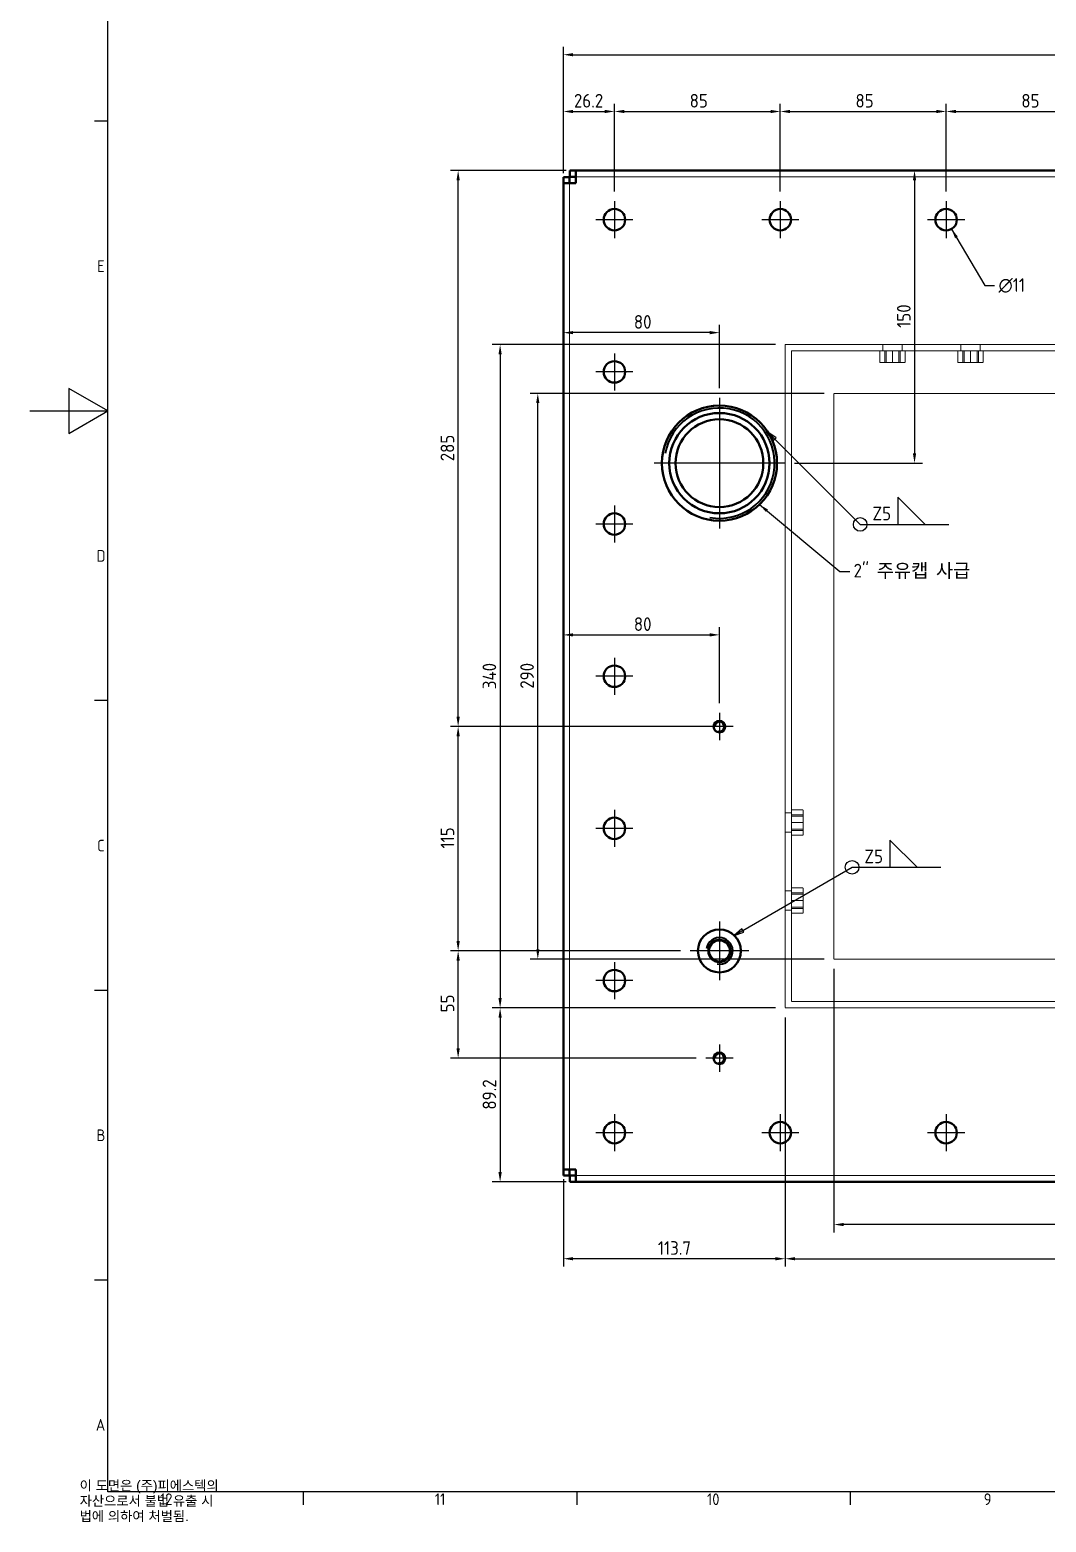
# Model space of a CAD drawing. Header units: millimetres. Extents: x 0 to 1682, y 0 to 1188.
# Drawn here: x 0 to 521, y 24 to 789 of the extents above; entities that cross this region are included whole.
import ezdxf

# ---------------------------------------------------------------- set-up
doc = ezdxf.new("R2010")
doc.units = ezdxf.units.MM
doc.header["$LTSCALE"] = 2
doc.linetypes.add('CHAIN', pattern=[0.7087, 0.4724, -0.0591, 0.1181, -0.0591])
doc.linetypes.add('DASHED', pattern=[0.2067, 0.1654, -0.0413])
doc.layers.get('0').update_dxf_attribs({"color": 3, "lineweight": 25, "true_color": 0x00ff00})
for name, color, linetype, lineweight, true_color in [('가려진 것(ISO)', 2, 'DASHED', 18, 0xffff00), ('가시적인 것(ISO)', 3, 'Continuous', 40, 0x00ff00), ('가시적인 좁은 것(ISO)', 3, 'Continuous', 35, 0x00ff00), ('기호(ISO)', 5, 'Continuous', 25, 0x0000ff), ('중심 표식(ISO)', 1, 'Continuous', 25, 0xff0000), ('치수(ISO)', 2, 'Continuous', 25, 0xffff00)]:
    doc.layers.add(name, color=color, linetype=linetype, lineweight=lineweight, true_color=true_color)
doc.layers.add('경계(ISO)', color=7, linetype='Continuous', lineweight=25)
doc.styles.add('문자 텍스트_PSTEK_POSCO', font='isocp.shx')
doc.styles.add('치수 텍스트_PSTEK_POSCO', font='isocp.shx')
doc.dimstyles.new('치수_PSTEK_POSCO', dxfattribs={"dimscale": 2, "dimtxt": 3.5, "dimasz": 2.5, "dimexe": 2, "dimexo": 2.5, "dimgap": 1, "dimtad": 1, "dimrnd": 1e-08, "dimdsep": 46, "dimtxsty": '치수 텍스트_PSTEK_POSCO', "dimcen": 0.09, "dimdle": 10, "dimclrd": 7, "dimclre": 7, "dimclrt": 2, "dimadec": 1, "dimazin": 2, "dimtfac": 1, "dimtmove": 0, "dimatfit": 3, "dimfxl": 1, "dimtolj": 1, "dimlwd": -1, "dimlwe": -1, "dimarcsym": 0})
doc.dimstyles.new('치수_PSTEK_POSCO$7', dxfattribs={"dimscale": 2, "dimtxt": 3.5, "dimasz": 2.5, "dimexe": 2, "dimexo": 2.5, "dimgap": 1, "dimtad": 1, "dimrnd": 1e-08, "dimdsep": 46, "dimtxsty": '치수 텍스트_PSTEK_POSCO', "dimcen": 0.09, "dimdle": 10, "dimclrd": 7, "dimclre": 7, "dimclrt": 2, "dimadec": 1, "dimazin": 2, "dimtfac": 1, "dimtmove": 0, "dimatfit": 3, "dimfxl": 1, "dimtolj": 1, "dimlwd": -1, "dimlwe": -1, "dimarcsym": 0})

# ---------------------------------------------------------------- blocks, each defined once
blk = doc.blocks.new('경계 Default Border')
at = {"layer": '경계(ISO)'}
for p, q in [((20, 371.25), (16.6, 371.25)), ((20, 222.75), (16.6, 222.75)), ((20, 148.5), (16.6, 148.5)), ((20, 74.25), (16.6, 74.25)), ((70.08, 20), (70.08, 16.6)), ((140.17, 20), (140.17, 16.6)), ((210.25, 20), (210.25, 16.6))]:
    blk.add_line(p, q, dxfattribs=at)
at = {"layer": '경계(ISO)', "flags": 128}
for points in [[(20, 20), (20, 574), (821, 574), (821, 20), (20, 20)], [(0, 297), (20, 297), (10, 302.77), (10, 291.23), (20, 297)]]:
    blk.add_lwpolyline(points, dxfattribs=at)
at = {"layer": '경계(ISO)', "color": 2, "true_color": 0xffff00, "char_height": 3, "attachment_point": 7, "style": '문자 텍스트_PSTEK_POSCO'}
for s, insert in [('E', (17.24, 332.6)), ('D', (17.08, 258.35)), ('C', (17.24, 184.1)), ('B', (17.08, 109.85)), ('A', (16.91, 35.62)), ('12', (33.36, 16.57)), ('11', (103.78, 16.6)), ('10', (173.53, 16.57)), ('9', (244.44, 16.57))]:
    blk.add_mtext(s, dxfattribs=dict(at, insert=insert))
blk = doc.blocks.new('*D22')
at = {"layer": 'Defpoints', "color": 0, "transparency": 16777216}
for p in [(299.63, 747.5), (273.43, 710.81), (299.63, 701.51)]:
    blk.add_point(p, dxfattribs=at)
at = {"layer": '치수(ISO)', "color": 7, "transparency": 16777216}
for p, q in [((273.43, 715.81), (273.43, 751.5)), ((299.63, 706.51), (299.63, 751.5)), ((278.43, 747.5), (294.63, 747.5))]:
    blk.add_line(p, q, dxfattribs=at)
for points in [[(278.43, 748.33), (278.43, 746.66), (273.43, 747.5)], [(294.63, 748.33), (294.63, 746.66), (299.63, 747.5)]]:
    blk.add_solid(points, dxfattribs=at)
at = {"layer": '치수(ISO)', "color": 2, "transparency": 16777216, "insert": (278.86, 753), "char_height": 7, "attachment_point": 4, "style": '치수 텍스트_PSTEK_POSCO'}
blk.add_mtext('\\A1;26.2', dxfattribs=at)
blk = doc.blocks.new('*D23')
at = {"layer": 'Defpoints', "color": 0, "transparency": 16777216}
for p in [(384.63, 747.5), (299.63, 701.51), (384.63, 701.51)]:
    blk.add_point(p, dxfattribs=at)
at = {"layer": '치수(ISO)', "color": 7, "transparency": 16777216}
for p, q in [((299.63, 706.51), (299.63, 751.5)), ((384.63, 706.51), (384.63, 751.5)), ((304.63, 747.5), (379.63, 747.5))]:
    blk.add_line(p, q, dxfattribs=at)
for points in [[(304.63, 748.33), (304.63, 746.66), (299.63, 747.5)], [(379.63, 748.33), (379.63, 746.66), (384.63, 747.5)]]:
    blk.add_solid(points, dxfattribs=at)
at = {"layer": '치수(ISO)', "color": 2, "transparency": 16777216, "insert": (338.15, 753), "char_height": 7, "attachment_point": 4, "style": '치수 텍스트_PSTEK_POSCO'}
blk.add_mtext('\\A1;85', dxfattribs=at)
blk = doc.blocks.new('*D24')
at = {"layer": 'Defpoints', "color": 0, "transparency": 16777216}
for p in [(469.63, 747.5), (384.63, 701.51), (469.63, 701.51)]:
    blk.add_point(p, dxfattribs=at)
at = {"layer": '치수(ISO)', "color": 7, "transparency": 16777216}
for p, q in [((384.63, 706.51), (384.63, 751.5)), ((469.63, 706.51), (469.63, 751.5)), ((389.63, 747.5), (464.63, 747.5))]:
    blk.add_line(p, q, dxfattribs=at)
for points in [[(389.63, 748.33), (389.63, 746.66), (384.63, 747.5)], [(464.63, 748.33), (464.63, 746.66), (469.63, 747.5)]]:
    blk.add_solid(points, dxfattribs=at)
at = {"layer": '치수(ISO)', "color": 2, "transparency": 16777216, "insert": (423.15, 753), "char_height": 7, "attachment_point": 4, "style": '치수 텍스트_PSTEK_POSCO'}
blk.add_mtext('\\A1;85', dxfattribs=at)
blk = doc.blocks.new('*D25')
at = {"layer": 'Defpoints', "color": 0, "transparency": 16777216}
for p in [(554.63, 747.5), (469.63, 701.51), (554.63, 701.51)]:
    blk.add_point(p, dxfattribs=at)
at = {"layer": '치수(ISO)', "color": 7, "transparency": 16777216}
for p, q in [((469.63, 706.51), (469.63, 751.5)), ((554.63, 706.51), (554.63, 751.5)), ((474.63, 747.5), (549.63, 747.5))]:
    blk.add_line(p, q, dxfattribs=at)
for points in [[(474.63, 748.33), (474.63, 746.66), (469.63, 747.5)], [(549.63, 748.33), (549.63, 746.66), (554.63, 747.5)]]:
    blk.add_solid(points, dxfattribs=at)
at = {"layer": '치수(ISO)', "color": 2, "transparency": 16777216, "insert": (508.15, 753), "char_height": 7, "attachment_point": 4, "style": '치수 텍스트_PSTEK_POSCO'}
blk.add_mtext('\\A1;85', dxfattribs=at)
blk = doc.blocks.new('*D42')
at = {"layer": 'Defpoints', "color": 0, "transparency": 16777216}
for p in [(279.83, 717.21), (386.93, 567.21), (453.43, 567.21)]:
    blk.add_point(p, dxfattribs=at)
at = {"layer": '치수(ISO)', "color": 7, "transparency": 16777216}
for p, q in [((453.43, 712.21), (453.43, 572.21)), ((391.93, 567.21), (457.43, 567.21))]:
    blk.add_line(p, q, dxfattribs=at)
for points in [[(452.59, 712.21), (454.26, 712.21), (453.43, 717.21)], [(452.59, 572.21), (454.26, 572.21), (453.43, 567.21)]]:
    blk.add_solid(points, dxfattribs=at)
at = {"layer": '치수(ISO)', "color": 2, "transparency": 16777216, "insert": (447.93, 636.61), "char_height": 7, "attachment_point": 4, "rotation": 90, "style": '치수 텍스트_PSTEK_POSCO'}
blk.add_mtext('\\A1;150', dxfattribs=at)
blk = doc.blocks.new('*D43')
at = {"layer": 'Defpoints', "color": 0, "transparency": 16777216}
for p in [(219.51, 317.21), (338.43, 317.21), (346.43, 262.21)]:
    blk.add_point(p, dxfattribs=at)
at = {"layer": '치수(ISO)', "color": 7, "transparency": 16777216}
for p, q in [((333.43, 317.21), (215.51, 317.21)), ((219.51, 267.21), (219.51, 312.21)), ((341.43, 262.21), (215.51, 262.21))]:
    blk.add_line(p, q, dxfattribs=at)
for points in [[(218.67, 312.21), (220.34, 312.21), (219.51, 317.21)], [(218.67, 267.21), (220.34, 267.21), (219.51, 262.21)]]:
    blk.add_solid(points, dxfattribs=at)
at = {"layer": '치수(ISO)', "color": 2, "transparency": 16777216, "insert": (214.01, 285.7), "char_height": 7, "attachment_point": 4, "rotation": 90, "style": '치수 텍스트_PSTEK_POSCO'}
blk.add_mtext('\\A1;55', dxfattribs=at)
blk = doc.blocks.new('*D44')
at = {"layer": 'Defpoints', "color": 0, "transparency": 16777216}
for p in [(219.51, 717.21), (279.83, 717.21), (353.43, 432.21)]:
    blk.add_point(p, dxfattribs=at)
at = {"layer": '치수(ISO)', "color": 7, "transparency": 16777216}
for p, q in [((274.83, 717.21), (215.51, 717.21)), ((219.51, 437.21), (219.51, 712.21)), ((348.43, 432.21), (215.51, 432.21))]:
    blk.add_line(p, q, dxfattribs=at)
for points in [[(218.67, 712.21), (220.34, 712.21), (219.51, 717.21)], [(218.67, 437.21), (220.34, 437.21), (219.51, 432.21)]]:
    blk.add_solid(points, dxfattribs=at)
at = {"layer": '치수(ISO)', "color": 2, "transparency": 16777216, "insert": (214, 568.2), "char_height": 7, "attachment_point": 4, "rotation": 90, "style": '치수 텍스트_PSTEK_POSCO'}
blk.add_mtext('\\A1;285', dxfattribs=at)
blk = doc.blocks.new('*D45')
at = {"layer": 'Defpoints', "color": 0, "transparency": 16777216}
for p in [(219.51, 432.21), (353.43, 432.21), (338.43, 317.21)]:
    blk.add_point(p, dxfattribs=at)
at = {"layer": '치수(ISO)', "color": 7, "transparency": 16777216}
for p, q in [((348.43, 432.21), (215.51, 432.21)), ((219.51, 322.21), (219.51, 427.21)), ((333.43, 317.21), (215.51, 317.21))]:
    blk.add_line(p, q, dxfattribs=at)
for points in [[(218.67, 427.21), (220.34, 427.21), (219.51, 432.21)], [(218.67, 322.21), (220.34, 322.21), (219.51, 317.21)]]:
    blk.add_solid(points, dxfattribs=at)
at = {"layer": '치수(ISO)', "color": 2, "transparency": 16777216, "insert": (214.01, 369.69), "char_height": 7, "attachment_point": 4, "rotation": 90, "style": '치수 텍스트_PSTEK_POSCO'}
blk.add_mtext('\\A1;115', dxfattribs=at)
blk = doc.blocks.new('*D46')
at = {"layer": 'Defpoints', "color": 0, "transparency": 16777216}
for p in [(273.43, 634.13), (273.43, 634.13), (353.43, 600.71)]:
    blk.add_point(p, dxfattribs=at)
at = {"layer": '치수(ISO)', "color": 7, "transparency": 16777216}
for p, q in [((353.43, 605.71), (353.43, 638.13)), ((348.43, 634.13), (278.43, 634.13))]:
    blk.add_line(p, q, dxfattribs=at)
for points in [[(278.43, 634.96), (278.43, 633.3), (273.43, 634.13)], [(348.43, 634.96), (348.43, 633.3), (353.43, 634.13)]]:
    blk.add_solid(points, dxfattribs=at)
at = {"layer": '치수(ISO)', "color": 2, "transparency": 16777216, "insert": (309.57, 639.63), "char_height": 7, "attachment_point": 4, "style": '치수 텍스트_PSTEK_POSCO'}
blk.add_mtext('\\A1;80', dxfattribs=at)
blk = doc.blocks.new('*D47')
at = {"layer": 'Defpoints', "color": 0, "transparency": 16777216}
for p in [(273.43, 479.21), (353.43, 479.21), (353.43, 439.21)]:
    blk.add_point(p, dxfattribs=at)
at = {"layer": '치수(ISO)', "color": 7, "transparency": 16777216}
for p, q in [((353.43, 444.21), (353.43, 483.21)), ((278.43, 479.21), (348.43, 479.21))]:
    blk.add_line(p, q, dxfattribs=at)
for points in [[(278.43, 480.05), (278.43, 478.38), (273.43, 479.21)], [(348.43, 480.05), (348.43, 478.38), (353.43, 479.21)]]:
    blk.add_solid(points, dxfattribs=at)
at = {"layer": '치수(ISO)', "color": 2, "transparency": 16777216, "insert": (309.57, 484.71), "char_height": 7, "attachment_point": 4, "style": '치수 텍스트_PSTEK_POSCO'}
blk.add_mtext('\\A1;80', dxfattribs=at)
blk = doc.blocks.new('*D50')
at = {"layer": 'Defpoints', "color": 0, "transparency": 16777216}
for p in [(920.83, 776.6), (273.43, 713.91), (920.83, 713.91)]:
    blk.add_point(p, dxfattribs=at)
at = {"layer": '치수(ISO)', "color": 7, "transparency": 16777216}
for p, q in [((273.43, 718.91), (273.43, 780.6)), ((920.83, 718.91), (920.83, 780.6)), ((278.43, 776.6), (915.83, 776.6))]:
    blk.add_line(p, q, dxfattribs=at)
for points in [[(278.43, 777.43), (278.43, 775.76), (273.43, 776.6)], [(915.83, 777.43), (915.83, 775.76), (920.83, 776.6)]]:
    blk.add_solid(points, dxfattribs=at)
at = {"layer": '치수(ISO)', "color": 2, "transparency": 16777216, "insert": (586.42, 782.1), "char_height": 7, "attachment_point": 4, "style": '치수 텍스트_PSTEK_POSCO'}
blk.add_mtext('\\A1;647.4', dxfattribs=at)
blk = doc.blocks.new('용접 기호 식별자1')
at = {"layer": '기호(ISO)'}
for p, q in [((227.41, 180.03), (220.41, 187.03)), ((220.41, 187.03), (220.41, 180.03)), ((220.41, 180.03), (227.41, 180.03))]:
    blk.add_line(p, q, dxfattribs=at)
at = {"layer": '기호(ISO)', "color": 7}
for p, q in [((182.68, 163.83), (210.72, 180.03)), ((210.72, 180.03), (233.41, 180.03)), ((182.43, 164.27), (180.51, 162.58)), ((182.68, 163.83), (180.51, 162.58)), ((180.51, 162.58), (182.93, 163.4)), ((182.93, 163.4), (182.43, 164.27))]:
    blk.add_line(p, q, dxfattribs=at)
at = {"layer": '기호(ISO)', "color": 7, "flags": 128}
blk.add_lwpolyline([(182.43, 164.27), (180.51, 162.58), (182.93, 163.4), (182.43, 164.27)], dxfattribs=at)
at = {"layer": '기호(ISO)'}
blk.add_circle((210.72, 180.03), 1.75, dxfattribs=at)
at = {"layer": '기호(ISO)', "color": 7}
blk.add_solid([(182.43, 164.27), (180.51, 162.58), (182.93, 163.4), (182.43, 164.27)], dxfattribs=at)
at = {"layer": '기호(ISO)', "color": 7, "insert": (213.87, 181.08), "char_height": 3.5, "attachment_point": 7, "style": '치수 텍스트_PSTEK_POSCO'}
blk.add_mtext('Z5', dxfattribs=at)
blk = doc.blocks.new('용접 기호 식별자2')
at = {"layer": '기호(ISO)', "color": 7}
for p, q in [((190.9, 289.79), (189.14, 291.56)), ((191.26, 290.14), (189.14, 291.56)), ((189.14, 291.56), (190.55, 289.44)), ((190.55, 289.44), (191.26, 290.14)), ((190.9, 289.79), (212.78, 267.91)), ((212.78, 267.91), (235.47, 267.91))]:
    blk.add_line(p, q, dxfattribs=at)
at = {"layer": '기호(ISO)'}
for p, q in [((229.47, 267.91), (222.47, 274.91)), ((222.47, 274.91), (222.47, 267.91)), ((222.47, 267.91), (229.47, 267.91))]:
    blk.add_line(p, q, dxfattribs=at)
at = {"layer": '기호(ISO)', "color": 7, "flags": 128}
blk.add_lwpolyline([(191.26, 290.14), (189.14, 291.56), (190.55, 289.44), (191.26, 290.14)], dxfattribs=at)
at = {"layer": '기호(ISO)'}
blk.add_circle((212.78, 267.91), 1.75, dxfattribs=at)
at = {"layer": '기호(ISO)', "color": 7}
blk.add_solid([(191.26, 290.14), (189.14, 291.56), (190.55, 289.44), (191.26, 290.14)], dxfattribs=at)
at = {"layer": '기호(ISO)', "color": 7, "insert": (215.93, 268.96), "char_height": 3.5, "attachment_point": 7, "style": '치수 텍스트_PSTEK_POSCO'}
blk.add_mtext('Z5', dxfattribs=at)
blk = doc.blocks.new('*D73')
at = {"layer": 'Defpoints', "color": 0, "transparency": 16777216}
for p in [(387.13, 288.01), (807.13, 288.01), (807.13, 159.42)]:
    blk.add_point(p, dxfattribs=at)
at = {"layer": '치수(ISO)', "color": 7, "transparency": 16777216}
for p, q in [((387.13, 283.01), (387.13, 155.42)), ((807.13, 283.01), (807.13, 155.42)), ((392.13, 159.42), (802.13, 159.42))]:
    blk.add_line(p, q, dxfattribs=at)
for points in [[(392.13, 160.25), (392.13, 158.59), (387.13, 159.42)], [(802.13, 160.25), (802.13, 158.59), (807.13, 159.42)]]:
    blk.add_solid(points, dxfattribs=at)
at = {"layer": '치수(ISO)', "color": 2, "transparency": 16777216, "insert": (590.47, 164.92), "char_height": 7, "attachment_point": 4, "style": '치수 텍스트_PSTEK_POSCO'}
blk.add_mtext('\\A1;420', dxfattribs=at)
blk = doc.blocks.new('*D74')
at = {"layer": 'Defpoints', "color": 0, "transparency": 16777216}
for p in [(387.13, 628.01), (241.02, 288.01), (387.13, 288.01)]:
    blk.add_point(p, dxfattribs=at)
at = {"layer": '치수(ISO)', "color": 7, "transparency": 16777216}
for p, q in [((382.13, 628.01), (237.02, 628.01)), ((241.02, 623.01), (241.02, 293.01)), ((382.13, 288.01), (237.02, 288.01))]:
    blk.add_line(p, q, dxfattribs=at)
for points in [[(240.19, 623.01), (241.85, 623.01), (241.02, 628.01)], [(240.19, 293.01), (241.85, 293.01), (241.02, 288.01)]]:
    blk.add_solid(points, dxfattribs=at)
at = {"layer": '치수(ISO)', "color": 2, "transparency": 16777216, "insert": (235.52, 451.36), "char_height": 7, "attachment_point": 4, "rotation": 90, "style": '치수 텍스트_PSTEK_POSCO'}
blk.add_mtext('\\A1;340', dxfattribs=at)
blk = doc.blocks.new('*D75')
at = {"layer": 'Defpoints', "color": 0, "transparency": 16777216}
for p in [(387.13, 288.01), (241.02, 198.81), (279.83, 198.81)]:
    blk.add_point(p, dxfattribs=at)
at = {"layer": '치수(ISO)', "color": 7, "transparency": 16777216}
for p, q in [((382.13, 288.01), (237.02, 288.01)), ((241.02, 283.01), (241.02, 203.81)), ((274.83, 198.81), (237.02, 198.81))]:
    blk.add_line(p, q, dxfattribs=at)
for points in [[(240.19, 283.01), (241.85, 283.01), (241.02, 288.01)], [(240.19, 203.81), (241.85, 203.81), (241.02, 198.81)]]:
    blk.add_solid(points, dxfattribs=at)
at = {"layer": '치수(ISO)', "color": 2, "transparency": 16777216, "insert": (235.52, 235.84), "char_height": 7, "attachment_point": 4, "rotation": 90, "style": '치수 텍스트_PSTEK_POSCO'}
blk.add_mtext('\\A1;89.2', dxfattribs=at)
blk = doc.blocks.new('*D76')
at = {"layer": 'Defpoints', "color": 0, "transparency": 16777216}
for p in [(387.13, 288.01), (273.43, 205.21), (273.43, 159.42)]:
    blk.add_point(p, dxfattribs=at)
at = {"layer": '치수(ISO)', "color": 7, "transparency": 16777216}
for p, q in [((387.13, 283.01), (387.13, 155.42)), ((273.43, 200.21), (273.43, 155.42)), ((382.13, 159.42), (278.43, 159.42))]:
    blk.add_line(p, q, dxfattribs=at)
for points in [[(278.43, 160.25), (278.43, 158.59), (273.43, 159.42)], [(382.13, 160.25), (382.13, 158.59), (387.13, 159.42)]]:
    blk.add_solid(points, dxfattribs=at)
at = {"layer": '치수(ISO)', "color": 2, "transparency": 16777216, "insert": (321.88, 164.92), "char_height": 7, "attachment_point": 4, "style": '치수 텍스트_PSTEK_POSCO'}
blk.add_mtext('\\A1;113.7', dxfattribs=at)
blk = doc.blocks.new('*D77')
at = {"layer": 'Defpoints', "color": 0, "transparency": 16777216}
for p in [(412.13, 313.01), (782.13, 313.01), (412.13, 176.94)]:
    blk.add_point(p, dxfattribs=at)
at = {"layer": '치수(ISO)', "color": 7, "transparency": 16777216}
for p, q in [((412.13, 308.01), (412.13, 172.94)), ((782.13, 308.01), (782.13, 172.94)), ((777.13, 176.94), (417.13, 176.94))]:
    blk.add_line(p, q, dxfattribs=at)
for points in [[(417.13, 177.78), (417.13, 176.11), (412.13, 176.94)], [(777.13, 177.78), (777.13, 176.11), (782.13, 176.94)]]:
    blk.add_solid(points, dxfattribs=at)
at = {"layer": '치수(ISO)', "color": 2, "transparency": 16777216, "insert": (590.82, 182.44), "char_height": 7, "attachment_point": 4, "style": '치수 텍스트_PSTEK_POSCO'}
blk.add_mtext('\\A1;370', dxfattribs=at)
blk = doc.blocks.new('*D78')
at = {"layer": 'Defpoints', "color": 0, "transparency": 16777216}
for p in [(260.34, 603.01), (412.13, 603.01), (412.13, 313.01)]:
    blk.add_point(p, dxfattribs=at)
at = {"layer": '치수(ISO)', "color": 7, "transparency": 16777216}
for p, q in [((407.13, 603.01), (256.34, 603.01)), ((260.34, 318.01), (260.34, 598.01)), ((407.13, 313.01), (256.34, 313.01))]:
    blk.add_line(p, q, dxfattribs=at)
for points in [[(259.5, 598.01), (261.17, 598.01), (260.34, 603.01)], [(259.5, 318.01), (261.17, 318.01), (260.34, 313.01)]]:
    blk.add_solid(points, dxfattribs=at)
at = {"layer": '치수(ISO)', "color": 2, "transparency": 16777216, "insert": (254.84, 451.61), "char_height": 7, "attachment_point": 4, "rotation": 90, "style": '치수 텍스트_PSTEK_POSCO'}
blk.add_mtext('\\A1;290', dxfattribs=at)

msp = doc.modelspace()

# ---------------------------------------------------------------- linework, layer by layer
at = {"layer": '가려진 것(ISO)'}
for p, q in [((914.426, 714.012), (279.826, 714.012)), ((276.626, 710.812), (276.626, 205.212)), ((807.126, 628.012), (387.126, 628.012)), ((387.126, 628.012), (387.126, 288.012)), ((437.126, 628.012), (437.126, 624.812)), ((447.126, 628.012), (447.126, 624.812)), ((477.126, 628.012), (477.126, 624.812)), ((487.126, 628.012), (487.126, 624.812)), ((390.326, 624.812), (803.926, 624.812)), ((390.326, 291.212), (390.326, 624.812)), ((435.626, 624.812), (435.626, 618.812)), ((438.126, 624.812), (438.126, 618.812)), ((438.802, 624.812), (438.802, 618.812)), ((442.126, 624.812), (442.126, 618.812)), ((445.449, 624.812), (445.449, 618.812)), ((446.126, 618.812), (446.126, 624.812)), ((448.626, 624.812), (448.626, 618.812)), ((475.626, 624.812), (475.626, 618.812)), ((478.126, 624.812), (478.126, 618.812)), ((478.802, 624.812), (478.802, 618.812)), ((482.126, 624.812), (482.126, 618.812)), ((485.449, 624.812), (485.449, 618.812)), ((486.126, 618.812), (486.126, 624.812)), ((488.626, 624.812), (488.626, 618.812)), ((435.626, 618.812), (442.126, 618.812)), ((442.126, 618.812), (448.626, 618.812)), ((475.626, 618.812), (482.126, 618.812)), ((482.126, 618.812), (488.626, 618.812)), ((412.126, 603.012), (782.126, 603.012)), ((412.126, 313.012), (412.126, 603.012)), ((387.126, 388.012), (390.326, 388.012)), ((390.326, 389.512), (396.326, 389.512)), ((396.326, 387.012), (390.326, 387.012)), ((390.326, 386.336), (396.326, 386.336)), ((390.326, 383.012), (396.326, 383.012)), ((396.326, 383.012), (396.326, 389.512)), ((396.326, 376.512), (396.326, 383.012)), ((387.126, 378.012), (390.326, 378.012)), ((390.326, 379.689), (396.326, 379.689)), ((390.326, 379.012), (396.326, 379.012)), ((390.326, 376.512), (396.326, 376.512)), ((387.126, 348.012), (390.326, 348.012)), ((390.326, 349.512), (396.326, 349.512)), ((396.326, 347.012), (390.326, 347.012)), ((390.326, 346.336), (396.326, 346.336)), ((396.326, 343.012), (396.326, 349.512)), ((387.126, 338.012), (390.326, 338.012)), ((390.326, 343.012), (396.326, 343.012)), ((390.326, 339.689), (396.326, 339.689)), ((390.326, 339.012), (396.326, 339.012)), ((396.326, 336.512), (396.326, 343.012)), ((390.326, 336.512), (396.326, 336.512)), ((782.126, 313.012), (412.126, 313.012)), ((803.926, 291.212), (390.326, 291.212)), ((387.126, 288.012), (807.126, 288.012)), ((279.826, 202.012), (914.426, 202.012))]:
    msp.add_line(p, q, dxfattribs=at)
msp.add_circle((353.426, 317.212), 6, dxfattribs=at)
at = {"layer": '가시적인 것(ISO)'}
for p, q in [((276.626, 713.912), (273.426, 713.912)), ((273.426, 710.812), (273.426, 713.912)), ((276.626, 713.912), (276.626, 710.812)), ((276.726, 714.012), (276.726, 717.212)), ((276.726, 717.212), (279.826, 717.212)), ((279.826, 714.012), (276.726, 714.012)), ((279.826, 717.212), (279.826, 716.355)), ((279.826, 717.212), (914.426, 717.212)), ((279.826, 716.355), (279.826, 710.812)), ((274.283, 710.812), (273.426, 710.812)), ((273.426, 205.212), (273.426, 710.812)), ((279.826, 710.812), (274.283, 710.812)), ((273.426, 202.112), (273.426, 205.212)), ((273.426, 205.212), (274.283, 205.212)), ((276.626, 202.112), (273.426, 202.112)), ((274.283, 205.212), (279.826, 205.212)), ((276.626, 205.212), (276.626, 202.112)), ((276.726, 202.012), (279.826, 202.012)), ((276.726, 202.012), (276.726, 198.812)), ((279.826, 205.212), (279.826, 199.67)), ((279.826, 199.67), (279.826, 198.812)), ((279.826, 198.812), (276.726, 198.812)), ((914.426, 198.812), (279.826, 198.812))]:
    msp.add_line(p, q, dxfattribs=at)
for centre, radius in [((299.626, 692.012), 5.5), ((384.626, 692.012), 5.5), ((469.626, 692.012), 5.5), ((299.626, 614.012), 5.5), ((353.426, 567.212), 29.5), ((353.426, 567.212), 25.7), ((353.426, 567.212), 22.5), ((299.626, 536.012), 5.5), ((299.626, 458.012), 5.5), ((353.426, 432.212), 3), ((299.626, 380.012), 5.5), ((353.426, 317.212), 11), ((353.426, 317.212), 5.679), ((353.426, 317.212), 5.411), ((353.426, 317.212), 5.36), ((299.626, 302.012), 5.5), ((353.426, 262.212), 3), ((299.626, 224.012), 5.5), ((384.626, 224.012), 5.5), ((469.626, 224.012), 5.5)]:
    msp.add_circle(centre, radius, dxfattribs=at)
at = {"layer": '가시적인 좁은 것(ISO)'}
for centre, radius in [((353.426, 567.212), 28.284), ((353.426, 432.212), 2.401), ((353.426, 432.212), 2.401), ((353.426, 317.212), 6.809), ((353.426, 262.212), 2.401), ((353.426, 262.212), 2.401)]:
    msp.add_arc(centre, radius, 260, 170, dxfattribs=at)
at = {"layer": '중심 표식(ISO)', "linetype": 'CHAIN'}
for p, q in [((299.626, 701.512), (299.626, 682.512)), ((384.626, 701.512), (384.626, 682.512)), ((469.626, 701.512), (469.626, 682.512)), ((309.126, 692.012), (290.126, 692.012)), ((394.126, 692.012), (375.126, 692.012)), ((479.126, 692.012), (460.126, 692.012)), ((299.626, 623.512), (299.626, 604.512)), ((309.126, 614.012), (290.126, 614.012)), ((353.426, 600.712), (353.426, 533.712)), ((386.926, 567.212), (319.926, 567.212)), ((299.626, 545.512), (299.626, 526.512)), ((309.126, 536.012), (290.126, 536.012)), ((299.626, 467.512), (299.626, 448.512)), ((309.126, 458.012), (290.126, 458.012)), ((353.426, 439.212), (353.426, 425.212)), ((360.426, 432.212), (346.426, 432.212)), ((299.626, 389.512), (299.626, 370.512)), ((309.126, 380.012), (290.126, 380.012)), ((353.426, 332.212), (353.426, 302.212)), ((368.426, 317.212), (338.426, 317.212)), ((299.626, 311.512), (299.626, 292.512)), ((309.126, 302.012), (290.126, 302.012)), ((353.426, 269.212), (353.426, 255.212)), ((360.426, 262.212), (346.426, 262.212)), ((299.626, 233.512), (299.626, 214.512)), ((384.626, 233.512), (384.626, 214.512)), ((469.626, 233.512), (469.626, 214.512)), ((309.126, 224.012), (290.126, 224.012)), ((394.126, 224.012), (375.126, 224.012)), ((479.126, 224.012), (460.126, 224.012))]:
    msp.add_line(p, q, dxfattribs=at)

# ---------------------------------------------------------------- block references
at = {"xscale": 2, "yscale": 2, "zscale": 2}
msp.add_blockref('경계 Default Border', (0, 0), dxfattribs=at)
at = {"layer": '기호(ISO)', "xscale": 2, "yscale": 2, "zscale": 2}
for name in ['용접 기호 식별자2', '용접 기호 식별자1']:
    msp.add_blockref(name, (0, 0), dxfattribs=at)

# ---------------------------------------------------------------- texts
at = {"layer": '기호(ISO)', "color": 2, "true_color": 0xffff00, "attachment_point": 4}
for s, insert, char_height, width, line_spacing_factor, style in [('{\\fAIGDT|b0|i0;\\H7.0000;n\\fisocp|b0|i0;\\H7.0000;11}', (496.488, 658.307), 7, 15.77672, 0.6125, '치수 텍스트_PSTEK_POSCO'), ('{\\fArial|b0|i0;\\H5.0000;이 도면은 (주)피에스텍의\\P자산으로서 불법 유출 시 \\P법에 의하여 처벌됨.}', (25.51, 35.029), 5, 78.61221, 0.944221, '문자 텍스트_PSTEK_POSCO')]:
    msp.add_mtext(s, dxfattribs=dict(at, insert=insert, char_height=char_height, width=width, line_spacing_factor=line_spacing_factor, style=style))
at = {"layer": '기호(ISO)', "color": 2, "true_color": 0xffff00, "insert": (422.187, 511.772), "char_height": 7, "width": 70.3671, "attachment_point": 4, "style": '치수 텍스트_PSTEK_POSCO'}
msp.add_mtext('{\\fISOCP|b0|i0;\\H7.0000;2" 주유캡 사급}', dxfattribs=at)

# ---------------------------------------------------------------- dimensions: what is measured, and where the dimension line sits
at = {"layer": '치수(ISO)', "color": 7}
for base, p1, p2, override, picture, middle in [((920.826, 776.595), (273.426, 713.912), (920.826, 713.912), {"dimdec": 2, "dimtp": 0, "dimtm": 0, "dimtdec": 2, "dimtofl": 0, "dimatfit": 1}, '*D50', (597.126, 776.595)), ((353.426, 479.212), (273.426, 479.212), (353.426, 439.212), {"dimdec": 2, "dimse1": 1, "dimtp": 0, "dimtm": 0, "dimtdec": 2, "dimtofl": 0, "dimatfit": 1}, '*D47', (313.426, 479.212))]:
    dim = msp.add_linear_dim(base=base, p1=p1, p2=p2, dimstyle='치수_PSTEK_POSCO', override=override, dxfattribs=at)
    dim.commit()
    dim.dimension.update_dxf_attribs({"geometry": picture, "text_midpoint": middle, "dimtype": 160})
for base, p1, p2, angle, override, picture, middle in [((299.626, 747.498), (273.426, 710.812), (299.626, 701.512), 180, {"dimdec": 2, "dimtp": 0, "dimtm": 0, "dimtdec": 2, "dimtofl": 0, "dimatfit": 1}, '*D22', (286.506, 747.498)), ((384.626, 747.498), (299.626, 701.512), (384.626, 701.512), 180, {"dimdec": 2, "dimtp": 0, "dimtm": 0, "dimtdec": 2, "dimtofl": 0, "dimatfit": 1}, '*D23', (342.146, 747.498)), ((469.626, 747.498), (384.626, 701.512), (469.626, 701.512), 180, {"dimdec": 2, "dimtp": 0, "dimtm": 0, "dimtdec": 2, "dimtofl": 0, "dimatfit": 1}, '*D24', (427.146, 747.498)), ((554.626, 747.498), (469.626, 701.512), (554.626, 701.512), 180, {"dimdec": 2, "dimtp": 0, "dimtm": 0, "dimtdec": 2, "dimtofl": 0, "dimatfit": 1}, '*D25', (512.146, 747.498)), ((219.505, 717.212), (353.426, 432.212), (279.826, 717.212), 90, {"dimdec": 2, "dimtp": 0, "dimtm": 0, "dimtdec": 2, "dimtofl": 0, "dimatfit": 1}, '*D44', (219.505, 574.732)), ((453.426, 567.212), (279.826, 717.212), (386.926, 567.212), 270, {"dimdec": 2, "dimse1": 1, "dimtp": 0, "dimtm": 0, "dimtdec": 2, "dimtofl": 0, "dimatfit": 1}, '*D42', (453.426, 642.212)), ((273.426, 634.13), (353.426, 600.712), (273.426, 634.13), 180, {"dimdec": 2, "dimse2": 1, "dimtp": 0, "dimtm": 0, "dimtdec": 2, "dimtofl": 0, "dimatfit": 1}, '*D46', (313.426, 634.13)), ((241.021, 288.012), (387.126, 628.012), (387.126, 288.012), 90, {"dimdec": 2, "dimtp": 0, "dimtm": 0, "dimtdec": 2, "dimtofl": 0, "dimatfit": 1}, '*D74', (241.021, 458.012)), ((260.337, 603.012), (412.126, 313.012), (412.126, 603.012), 90, {"dimdec": 2, "dimtp": 0, "dimtm": 0, "dimtdec": 2, "dimtofl": 0, "dimatfit": 1}, '*D78', (260.337, 458.012)), ((219.505, 432.212), (338.426, 317.212), (353.426, 432.212), 90, {"dimdec": 2, "dimtp": 0, "dimtm": 0, "dimtdec": 2, "dimtofl": 0, "dimatfit": 1}, '*D45', (219.505, 374.732)), ((219.505, 317.212), (346.426, 262.212), (338.426, 317.212), 90, {"dimdec": 2, "dimtp": 0, "dimtm": 0, "dimtdec": 2, "dimtofl": 0, "dimatfit": 1}, '*D43', (219.505, 289.692)), ((412.126, 176.943), (782.126, 313.012), (412.126, 313.012), 180, {"dimdec": 2, "dimtp": 0, "dimtm": 0, "dimtdec": 2, "dimtofl": 0, "dimatfit": 1}, '*D77', (597.126, 176.943)), ((241.021, 198.812), (387.126, 288.012), (279.826, 198.812), 270, {"dimdec": 2, "dimtp": 0, "dimtm": 0, "dimtdec": 2, "dimtofl": 0, "dimatfit": 1}, '*D75', (241.021, 243.412)), ((273.426, 159.42), (387.126, 288.012), (273.426, 205.212), 180, {"dimdec": 2, "dimtp": 0, "dimtm": 0, "dimtdec": 2, "dimtofl": 0, "dimatfit": 1}, '*D76', (330.276, 159.42)), ((807.126, 159.42), (387.126, 288.012), (807.126, 288.012), 180, {"dimdec": 2, "dimtp": 0, "dimtm": 0, "dimtdec": 2, "dimtofl": 0, "dimatfit": 1}, '*D73', (597.126, 159.42))]:
    dim = msp.add_linear_dim(base=base, p1=p1, p2=p2, angle=angle, dimstyle='치수_PSTEK_POSCO', override=override, dxfattribs=at)
    dim.commit()
    dim.dimension.update_dxf_attribs({"geometry": picture, "text_midpoint": middle, "dimtype": 160})

# ---------------------------------------------------------------- leaders
at = {"layer": '기호(ISO)', "color": 7, "annotation_type": 0, "has_hookline": 1, "hookline_direction": 0}
for points, text_width in [([(472.376, 687.249), (489.488, 658.307), (494.488, 658.307)], 14.25), ([(373.949, 546.021), (415.187, 511.772), (420.187, 511.772)], 62.16)]:
    msp.add_leader(points, dimstyle='치수_PSTEK_POSCO$7', override={"dimtad": 0}, dxfattribs=dict(at, text_width=text_width))

doc.saveas('drawing.dxf')
